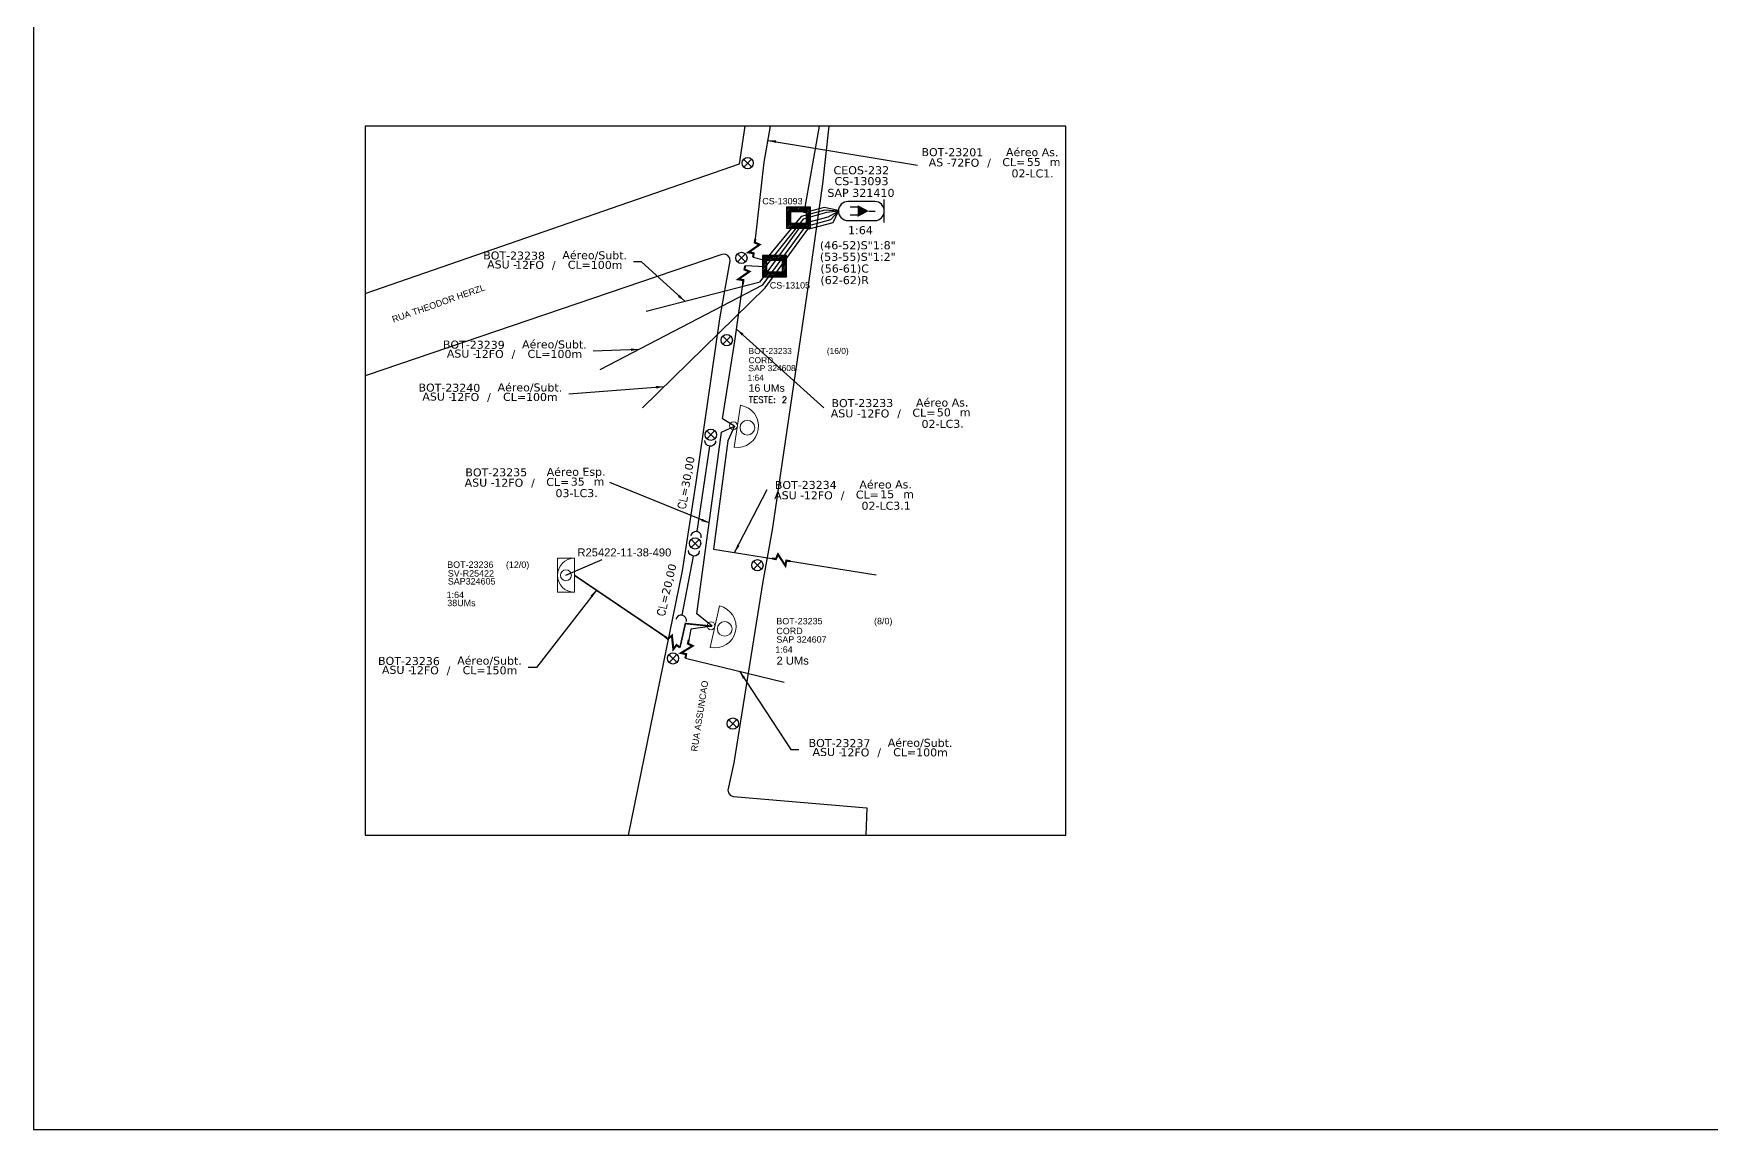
# Model space of a CAD drawing. Extents: x -89 to 749, y 705 to 1299.
# Drawn here: x -89.3 to 330, y 705 to 978.7 of the extents above; entities that cross this region are included whole.
import ezdxf
from ezdxf.enums import TextEntityAlignment as Align

# ---------------------------------------------------------------- set-up
doc = ezdxf.new("R2010")
doc.units = 0
for name, color, linetype in [('10.1-Caixas Subterrâneas', 5, 'Continuous'), ('20.4-CEOS', 1, 'Continuous'), ('CAP a instalar', 1, 'Continuous'), ('label_cabos', 7, 'Continuous'), ('Legenda', 1, 'Continuous'), ('locais', 7, 'Continuous'), ('QUADRA', 7, 'Continuous'), ('Subida Lateral', 5, 'Continuous')]:
    doc.layers.add(name, color=color, linetype=linetype)
for name, color, linetype, lineweight in [("20.0-LEGENDA DOS CDO'S", 1, 'Continuous', 0), ('20.1-CDO_INTERIOR', 1, 'Continuous', 0), ('20.2-CDO_POSTE', 1, 'Continuous', 5), ('20.6-CORDOALHA_SUPORTE', 7, 'Continuous', 25), ('CORDOALHA_SUPORTE', 7, 'Continuous', 25)]:
    doc.layers.add(name, color=color, linetype=linetype, lineweight=lineweight)
doc.layers.add('DROP DE CLIENTE', color=140, linetype='Continuous', plot=False)
doc.layers.add('EXTRA', color=50, linetype='Continuous', plot=False)
doc.styles.add('ARIAL', font='arial.ttf')
doc.styles.add('DIGICADE', font='arial.ttf')
doc.styles.add('ROMANS', font='romans')
doc.styles.add('siredit', font='verdana.ttf')
doc.linetypes.add('FENCELINE1', pattern='A,0.25,-0.1,[133,ltypeshp.shx,S=0.1,R=0,X=-0.1,Y=0],-0.1,1', length=1.45)
doc.dimstyles.new('CC', dxfattribs={"dimtxt": 1, "dimasz": 2, "dimexe": 0.18, "dimexo": 0.0625, "dimgap": 0.09, "dimtad": 0, "dimdec": 0, "dimrnd": 1, "dimzin": 0, "dimdsep": 46, "dimtxsty": 'siredit', "dimblk": 'NONE', "dimcen": 0, "dimse1": 1, "dimse2": 1, "dimsd1": 1, "dimsd2": 1, "dimclrt": 7, "dimadec": 0, "dimazin": 0, "dimtfac": 1, "dimtdec": 0, "dimtofl": 0, "dimtmove": 0, "dimatfit": 3, "dimfxl": 0, "dimtolj": 1, "dimtzin": 0, "dimarcsym": 0})

# ---------------------------------------------------------------- blocks, each defined once
blk = doc.blocks.new('*U118')
at = {"layer": '20.4-CEOS', "color": 7, "style": 'siredit'}
for tag, p in [('FIBRAS_SPLITTER', (0, 0)), ('FIBRAS_TOP_C', (0, -4.13)), ('RESERVA_FINAIS', (0, -5.46))]:
    blk.add_attdef(tag, p, '', height=1.01, dxfattribs=at)
for tag, p, flags in [('ID_ATIVIDADE', (0, -6.77), 3), ('QTDE', (0, -9.4), 1), ('FATOR', (0, -8.09), 1), ('FID', (0, -10.71), 1)]:
    blk.add_attdef(tag, p, '', height=1.01, dxfattribs=dict(at, flags=flags))
blk = doc.blocks.new('*U119')
at = {"layer": '20.4-CEOS', "color": 7, "style": 'siredit'}
blk.add_attdef('FIBRAS_SPLITTER', (0, 0), '', height=1.01, dxfattribs=at)
for tag, p, flags in [('ID_ATIVIDADE', (0, -1.48), 3), ('FATOR', (0, -2.79), 3), ('QTDE', (0, -4.11), 1), ('FID', (0, -5.42), 1)]:
    blk.add_attdef(tag, p, '', height=1.01, dxfattribs=dict(at, flags=flags))
blk = doc.blocks.new('*X59')
at = {"color": 0, "linetype": 'Continuous'}
for p, q in [((-1.25, 0.34099), (-0.49099, 1.1)), ((-1.25, 0.517767), (-0.667767, 1.1)), ((-1.25, 0.694544), (-0.844544, 1.1)), ((-1.25, 0.87132), (-1.02132, 1.1)), ((-1.25, 1.048097), (-1.198097, 1.1)), ((-1.25, 0.164214), (-0.8035, 0.610714)), ((-1.25, -0.012563), (-0.8035, 0.433937)), ((-1.25, -0.18934), (-0.8035, 0.25716)), ((-1.25, -0.366117), (-0.8035, 0.080383)), ((-0.789214, 0.625), (-0.314214, 1.1)), ((-0.612437, 0.625), (-0.137437, 1.1)), ((-0.43566, 0.625), (0.03934, 1.1)), ((-0.258883, 0.625), (0.216117, 1.1)), ((-0.082107, 0.625), (0.392893, 1.1)), ((0.09467, 0.625), (0.56967, 1.1)), ((0.271447, 0.625), (0.746447, 1.1)), ((0.448223, 0.625), (0.923223, 1.1)), ((0.625, 0.625), (1.1, 1.1)), ((0.801777, 0.625), (1.25, 1.073223)), ((0.8035, 0.449947), (1.25, 0.896447)), ((0.8035, 0.27317), (1.25, 0.71967)), ((0.8035, 0.096393), (1.25, 0.542893)), ((0.8035, -0.080383), (1.25, 0.366117)), ((0.8035, -0.25716), (1.25, 0.18934)), ((0.8035, -0.433937), (1.25, 0.012563)), ((-1.25, -0.542893), (-0.8035, -0.096393)), ((-1.25, -0.71967), (-0.8035, -0.27317)), ((-1.25, -0.896447), (-0.8035, -0.449947)), ((-1.25, -1.073223), (-0.801777, -0.625)), ((-1.1, -1.1), (-0.625, -0.625)), ((-0.923223, -1.1), (-0.448223, -0.625)), ((-0.746447, -1.1), (-0.271447, -0.625)), ((-0.56967, -1.1), (-0.09467, -0.625)), ((-0.392893, -1.1), (0.082107, -0.625)), ((-0.216117, -1.1), (0.258883, -0.625)), ((-0.03934, -1.1), (0.43566, -0.625)), ((0.137437, -1.1), (0.612437, -0.625)), ((0.314214, -1.1), (0.789214, -0.625)), ((0.49099, -1.1), (1.25, -0.34099)), ((0.667767, -1.1), (1.25, -0.517767)), ((0.8035, -0.610714), (1.25, -0.164214)), ((0.844544, -1.1), (1.25, -0.694544)), ((1.02132, -1.1), (1.25, -0.87132)), ((1.198097, -1.1), (1.25, -1.048097))]:
    blk.add_line(p, q, dxfattribs=at)
blk = doc.blocks.new('MANHOLE_MQ')
at = {"color": 0, "linetype": 'Continuous'}
for p, q in [((0.00000623, 0.00000569), (-0.00000627, 0.00000569)), ((-0.00000627, 0.00000569), (-0.00000627, -0.00000531)), ((-0.00000404, 0.00000331), (0.00000399, 0.00000331)), ((-0.00000404, -0.00000294), (-0.00000404, 0.00000331)), ((0.00000399, 0.00000331), (0.00000399, -0.00000294)), ((0.00000623, -0.00000531), (0.00000623, 0.00000569)), ((-0.00000627, -0.00000531), (0.00000623, -0.00000531)), ((0.00000399, -0.00000294), (-0.00000404, -0.00000294)), ((0.00000399, -0.00000294), (0.00000399, -0.00000294))]:
    blk.add_line(p, q, dxfattribs=at)
at = {"color": 0, "linetype": 'Continuous', "xscale": 5e-06, "yscale": 5e-06, "zscale": 1e-05}
blk.add_blockref('*X59', (-0.00000002, 0.00000019), dxfattribs=at)
blk = doc.blocks.new('CDOE_CT_POST_DESENHO')
at = {"color": 0}
blk.add_line((2.14, 0.39), (-2.11, 0.39), dxfattribs=at)
for centre, radius in [((0.01, 1.4), 0.733), ((0.01, 0), 0.393)]:
    blk.add_circle(centre, radius, dxfattribs=at)
blk.add_arc((0.01, 0.39), 2.12, 0, 180, dxfattribs=at)
blk = doc.blocks.new('Inst CDOE-8 CAIXA DIST OPT CDOE 48F_8D C_SPL OPTAP')
at = {"layer": "20.0-LEGENDA DOS CDO'S", "color": 0}
for tag, p, style, flags in [('ID_ATIVIDADE', (0.12, 6.47), 'ARIAL', 3), ('FATOR', (7.92, 6.47), 'ARIAL', 1), ('QTDE', (0.23, -0.97), 'DIGICADE', 3)]:
    blk.add_attdef(tag, p, '', height=0.8, rotation=0.118, dxfattribs=dict(at, style=style, flags=flags))
at = {"layer": "20.0-LEGENDA DOS CDO'S", "color": 0, "style": 'ARIAL'}
for tag, p, height in [('CORDOALHA', (0.12, 4.02), 0.8), ('FID', (0.12, 5.25), 0.8), ('FIBRAS_UTILIZADAS', (2.38, 5.26), 0.8), ('1:XX', (-0.01, 1.7), 0.8), ('SAP', (0.12, 2.96), 0.8), ('UMS', (0.14, 0.22), 1)]:
    blk.add_attdef(tag, p, '', height=height, rotation=0.118, dxfattribs=at)
blk = doc.blocks.new('Inst CDOE-16 CAIXA DIST OPT CDOE 48F_16D C_SPL_2_1_8')
at = {"layer": "20.0-LEGENDA DOS CDO'S", "color": 0}
for tag, p, style, flags in [('ID_ATIVIDADE', (0.12, 6.47), 'ARIAL', 3), ('FATOR', (7.92, 6.47), 'ARIAL', 1), ('QTDE', (0.1, -1.17), 'DIGICADE', 3)]:
    blk.add_attdef(tag, p, '', height=0.8, rotation=0.118, dxfattribs=dict(at, style=style, flags=flags))
at = {"layer": "20.0-LEGENDA DOS CDO'S", "color": 0, "style": 'ARIAL'}
for tag, p, height in [('CORDOALHA', (0.12, 4.02), 0.8), ('FID', (0.12, 5.25), 0.8), ('1:XX', (-0.01, 1.7), 0.8), ('SAP', (0.12, 2.96), 0.8), ('UMS', (0.14, 0.22), 1)]:
    blk.add_attdef(tag, p, '', height=height, rotation=0.118, dxfattribs=at)
blk.add_attdef('FIBRAS_UTILIZADAS', text='', height=0.8, rotation=0.118, dxfattribs=at).set_placement((8.08, 5.26), align=Align.CENTER)
blk = doc.blocks.new('Teste  FTTH')
at = {"color": 0, "lineweight": 0, "style": 'ROMANS'}
for tag, p in [('TESTE', (-2.3, -0.29)), ('QTDE', (0.21, -0.29))]:
    blk.add_attdef(tag, p, '', height=0.48, dxfattribs=at)
for tag, p, flags in [('FID', (-2.23, -1.25), 1), ('FATOR', (-2.23, -2.03), 3), ('ID_ATIVIDADE', (-2.23, -2.72), 3)]:
    blk.add_attdef(tag, p, '', height=0.48, dxfattribs=dict(at, flags=flags))
blk = doc.blocks.new('Inst CORD BENZINAL 4.55MM 3F (sem recursos)')
at = {"layer": '20.6-CORDOALHA_SUPORTE', "color": 0, "lineweight": 0, "style": 'ROMANS'}
blk.add_attdef('LANCE', text='', height=1, dxfattribs=at).set_placement((-0.54, -2.21), align=Align.RIGHT)
at = {"layer": '20.6-CORDOALHA_SUPORTE', "color": 0, "style": 'siredit'}
blk.add_attdef('QTDE', (-0.54, -2.21), '', height=1, rotation=359.69, dxfattribs=at)
at = {"layer": '20.6-CORDOALHA_SUPORTE', "color": 0, "lineweight": 0, "style": 'ROMANS'}
for tag, p, flags in [('FATOR', (-5.2, -4.44), 3), ('ID_ATIVIDADE', (-5.2, -6.67), 3), ('FID', (-5.2, -8.9), 1)]:
    blk.add_attdef(tag, p, '', height=1, dxfattribs=dict(at, flags=flags))
blk = doc.blocks.new('LEGENDA DOS CABOS')
at = {"layer": 'EXTRA', "color": 0, "style": 'siredit'}
for tag, p in [('ID', (4.6, 0.97)), ('XX', (9.03, 0.97))]:
    blk.add_attdef(tag, text='', height=0.48, rotation=359.69, dxfattribs=at).set_placement(p, align=Align.MIDDLE_CENTER)
at = {"layer": 'Legenda', "color": 0, "style": 'siredit'}
for tag, p in [('TIPO_CABO', (1.31, 0)), ('CABO', (4.69, -0.05)), ('/', (6.81, -0.05)), ('METROS', (10.03, -0.05))]:
    blk.add_attdef(tag, text='', height=0.8, rotation=359.69, dxfattribs=at).set_placement(p, align=Align.MIDDLE_CENTER)
blk = doc.blocks.new('_None')
blk = doc.blocks.new('Inst CB AS CFOA-SM-AS-80-TS-72')
at = {"layer": 'label_cabos', "color": 0, "style": 'siredit'}
for tag, flags, p in [('ID_ATIVIDADE', 3, (1.31, 2.67)), ('FATOR', 1, (11.56, 2.55))]:
    blk.add_attdef(tag, text='', height=1, rotation=359.69, dxfattribs=dict(at, flags=flags)).set_placement(p, align=Align.MIDDLE_CENTER)
for tag, p in [('TIPO_CABO', (1.76, 0)), ('DESTINO_CABO', (3.13, 1.26)), ('CABO', (4.69, -0.05)), ('/', (7.71, -0.05)), ('LANCE', (10.81, 0)), ('TIPO_CABO', (13.11, 1.24)), ('UND', (15.96, 0)), ('FID', (13.15, -1.41))]:
    blk.add_attdef(tag, text='', height=1, rotation=359.69, dxfattribs=at).set_placement(p, align=Align.MIDDLE_CENTER)
blk.add_attdef('QTDE', (12.43, -0.47), '', height=1, rotation=359.69, dxfattribs=at)
blk = doc.blocks.new('Inst CB ESP CFOA-SM-ASU-120-S-12')
at = {"layer": 'label_cabos', "color": 0, "style": 'siredit'}
for tag, flags, p in [('ID_ATIVIDADE', 3, (1.31, 2.67)), ('FATOR', 1, (11.56, 2.55))]:
    blk.add_attdef(tag, text='', height=1, rotation=359.69, dxfattribs=dict(at, flags=flags)).set_placement(p, align=Align.MIDDLE_CENTER)
for tag, p in [('TIPO_CABO', (1.26, 0)), ('DESTINO_CABO', (3.13, 1.26)), ('CABO', (4.69, -0.05)), ('/', (7.71, -0.05)), ('LANCE', (10.81, 0)), ('TIPO_CABO', (13.11, 1.24)), ('UND', (15.96, 0)), ('FID', (13.15, -1.41))]:
    blk.add_attdef(tag, text='', height=1, rotation=359.69, dxfattribs=at).set_placement(p, align=Align.MIDDLE_CENTER)
blk.add_attdef('QTDE', (12.43, -0.47), '', height=1, rotation=359.69, dxfattribs=at)
blk = doc.blocks.new('Inst CB AS CFOA-SM-ASU-120-S-12')
at = {"layer": 'label_cabos', "color": 0, "style": 'siredit'}
for tag, flags, p in [('ID_ATIVIDADE', 3, (1.31, 2.67)), ('FATOR', 1, (11.56, 2.55))]:
    blk.add_attdef(tag, text='', height=1, rotation=359.69, dxfattribs=dict(at, flags=flags)).set_placement(p, align=Align.MIDDLE_CENTER)
for tag, p in [('TIPO_CABO', (1.26, 0)), ('DESTINO_CABO', (3.13, 1.26)), ('CABO', (4.69, -0.05)), ('/', (7.71, -0.05)), ('LANCE', (10.81, 0)), ('TIPO_CABO', (13.11, 1.24)), ('UND', (15.96, 0)), ('FID', (13.15, -1.41))]:
    blk.add_attdef(tag, text='', height=1, rotation=359.69, dxfattribs=at).set_placement(p, align=Align.MIDDLE_CENTER)
blk.add_attdef('QTDE', (12.43, -0.47), '', height=1, rotation=359.69, dxfattribs=at)

msp = doc.modelspace()

# ---------------------------------------------------------------- linework, layer by layer
msp.add_lwpolyline([(-89.32, 705.02), (749.25, 705.02), (749.25, 1299.02), (-89.32, 1299.02), (-89.32, 705.02)])
msp.add_lwpolyline([(168.62, 955.58), (-6.42, 955.58), (-6.42, 778.47), (168.62, 778.47)], close=True)
at = {"layer": '20.1-CDO_INTERIOR', "color": 1, "lineweight": 18}
msp.add_lwpolyline([(41.6, 839.14), (41.59, 847.64), (45.84, 847.64), (45.85, 839.14)], close=True, dxfattribs=at)
msp.add_circle((43.72, 843.39), 1.36, dxfattribs=at)
msp.add_arc((45.85, 843.39), 4.25, 90.0531, 270.0531, dxfattribs=at)
at = {"layer": '20.4-CEOS', "color": 7}
for p, q in [((120.89, 936.74), (114.2, 936.74)), ((114.2, 931.97), (120.89, 931.97))]:
    msp.add_line(p, q, dxfattribs=at)
for points in [[(116.76, 935.3), (114.73, 935.3)], [(123.27, 931.48), (123.27, 937.23)], [(116.76, 933.31), (114.73, 933.31)], [(119.39, 934.35), (121, 934.35)]]:
    msp.add_lwpolyline(points, dxfattribs=at)
msp.add_lwpolyline([(119.39, 934.35, 0, 2.94, 0), (116.63, 934.35, 2.94, 2.94, 0)], format="xyseb", dxfattribs=at)
for centre, start, end in [((114.2, 934.35), 90, 270), ((120.89, 934.35), 270, 90)]:
    msp.add_arc(centre, 2.38, start, end, dxfattribs=at)
at = {"layer": 'CAP a instalar', "color": 7, "linetype": 'FENCELINE1', "ltscale": 5}
msp.add_lwpolyline([(91.06, 927.43), (93.26, 946.55), (94.87, 955.58)], dxfattribs=at)
at = {"layer": 'CAP a instalar', "color": 7, "ltscale": 5}
for points in [[(103.26, 933.91), (107.05, 955.58)], [(111.82, 934.45), (108.28, 935.26), (103.26, 933.91)], [(63.74, 909.33), (92.25, 916.63), (102.91, 931.2)], [(103, 932.35), (93.49, 920.4), (88.5, 920.7)], [(102.53, 932.95), (93.46, 921.97), (90.48, 922.77)], [(111.82, 934.35), (108.42, 934.58), (102.53, 932.95)], [(102.91, 931.2), (109.28, 932.94), (111.82, 934.35)], [(111.82, 934.35), (108.82, 933.96), (103, 932.35)], [(103.54, 930.48), (109.91, 932.22), (111.82, 934.35)], [(104.15, 929.78), (110.53, 931.52), (111.82, 934.35)], [(52.31, 894.75), (92.89, 915.91), (103.54, 930.48)], [(62.87, 885.22), (93.5, 915.21), (104.15, 929.78)], [(82.6, 879.13), (85.87, 880.65), (82.83, 882.45), (85.96, 901.88), (87.92, 916.04)], [(85.87, 880.65), (84.14, 876.99), (80.63, 849.91), (95.21, 847.62)], [(80.24, 830.66), (76.41, 833.79), (82.6, 879.13)], [(99.85, 846.9), (121.25, 843.53)], [(80.24, 830.66), (74.94, 829.91), (74.42, 827.28)], [(73.56, 822.66), (98.24, 816.74)]]:
    msp.add_lwpolyline(points, dxfattribs=at)
at = {"layer": 'CAP a instalar', "color": 1, "ltscale": 5, "const_width": 0.4}
for points in [[(68.42, 828.12), (45.85, 843.39)], [(72.21, 825.35), (73.57, 831.35), (80.24, 830.66)]]:
    msp.add_lwpolyline(points, dxfattribs=at)
at = {"layer": 'CORDOALHA_SUPORTE'}
for points in [[(81.12, 876.93, -1), (78.45, 877.02)], [(77.52, 852.71, 1), (74.91, 853.27)], [(77.05, 849.46, -1), (74.38, 849.55)], [(73.82, 831.83, 1), (71.21, 832.39)]]:
    msp.add_lwpolyline(points, format="xyb", dxfattribs=at)
for points in [[(76.49, 854.3), (79.64, 875.65)], [(72.78, 833.42), (75.57, 848.18)]]:
    msp.add_lwpolyline(points, dxfattribs=at)
at = {"layer": 'DROP DE CLIENTE'}
msp.add_lwpolyline([(43.72, 843.39), (52.73, 847.36)], dxfattribs=at)
at = {"layer": 'locais', "color": 10}
for points in [[(90.13, 945.32), (88.12, 947.3)], [(90.12, 947.32), (88.14, 945.31)], [(88.57, 921.66), (86.56, 923.64)], [(88.56, 923.65), (86.58, 921.65)], [(84.92, 901.12), (82.91, 903.09)], [(84.9, 903.11), (82.92, 901.1)], [(80.92, 877.52), (78.91, 879.49)], [(80.91, 879.51), (78.93, 877.5)], [(76.99, 850.36), (74.98, 852.34)], [(76.97, 852.35), (75, 850.35)], [(92.57, 844.92), (90.56, 846.9)], [(92.55, 846.91), (90.58, 844.9)], [(71.47, 821.66), (69.47, 823.63)], [(71.46, 823.65), (69.48, 821.64)], [(86.43, 805.36), (84.43, 807.34)], [(86.42, 807.35), (84.44, 805.34)]]:
    msp.add_lwpolyline(points, dxfattribs=at)
for centre in [(89.13, 946.31), (87.57, 922.65), (83.91, 902.11), (79.92, 878.5), (75.98, 851.35), (91.56, 845.91), (70.47, 822.65), (85.43, 806.35)]:
    msp.add_circle(centre, 1.41, dxfattribs=at)
at = {"layer": 'QUADRA', "color": 4}
for points in [[(-6.42, 913.72), (87.09, 946.1), (88.5, 955.58)], [(109.45, 955.58), (107.87, 941.17), (104.73, 919.29), (95.28, 854.71), (92.88, 841.84), (85.71, 796.53), (84.19, 789.77), (84.33, 789.03), (84.84, 788.44), (85.6, 788.18), (118.93, 785.29), (118.63, 778.47)], [(109.45, 955.58), (107.87, 941.17), (104.73, 919.29), (95.28, 854.71), (92.88, 841.84), (85.71, 796.53), (84.19, 789.77), (84.33, 789.03), (84.84, 788.44), (85.6, 788.18), (118.93, 785.29), (118.63, 778.47)], [(59.34, 778.47), (72.81, 844.51), (76.26, 866.54), (82.14, 907.45), (84.76, 921.89), (84.67, 922.62), (84.21, 923.23), (83.47, 923.55), (82.68, 923.48), (-5.94, 893.39), (-6.42, 893.22)], [(59.34, 778.47), (72.81, 844.51), (76.26, 866.54), (82.14, 907.45), (84.76, 921.89), (84.67, 922.62), (84.21, 923.23), (83.47, 923.55), (82.68, 923.48), (-5.94, 893.39), (-6.42, 893.22)]]:
    msp.add_lwpolyline(points, dxfattribs=at)
at = {"layer": 'Subida Lateral', "color": 5, "const_width": 0.521}
for points in [[(90.48, 922.77), (90.62, 923.82), (89.32, 924.02), (92.11, 925.97), (90.9, 926.48), (91.06, 927.43)], [(87.92, 916.04), (88.06, 917.1), (86.77, 917.29), (89.56, 919.24), (88.34, 919.75), (88.5, 920.7)], [(99.85, 846.9), (98.8, 847.06), (98.56, 845.78), (96.7, 848.62), (96.16, 847.42), (95.21, 847.62)], [(72.21, 825.35), (71.36, 825.98), (70.56, 824.94), (70.2, 828.33), (69.17, 827.51), (68.42, 828.12)], [(73.56, 822.66), (73.76, 823.7), (72.48, 823.98), (75.38, 825.76), (74.2, 826.34), (74.42, 827.28)]]:
    msp.add_lwpolyline(points, dxfattribs=at)

# ---------------------------------------------------------------- block references
at = {"layer": '10.1-Caixas Subterrâneas', "color": 30, "xscale": 479681.3314667372, "yscale": 479681.3314667373, "zscale": 479681.3314667373, "rotation": 180.0000000000625}
for p in [(101.85, 932.79), (95.83, 920.68)]:
    msp.add_blockref('MANHOLE_MQ', p, dxfattribs=at)
at = {"layer": "20.0-LEGENDA DOS CDO'S", "color": 7, "lineweight": 0}
ref = msp.add_blockref('Inst CDOE-16 CAIXA DIST OPT CDOE 48F_16D C_SPL_2_1_8', (89.12, 888.8), dxfattribs=dict(at, xscale=1.875000000000867, yscale=1.875000000000867, zscale=1.875000000000867))
ref.add_attrib('FID', 'BOT-23233', (89.34, 898.64), dxfattribs={"color": 0, "height": 1.5, "rotation": 0.118, "style": 'ARIAL'})
ref.add_attrib('CORDOALHA', 'CORD', (89.35, 896.35), dxfattribs={"color": 0, "height": 1.5, "rotation": 0.118, "style": 'ARIAL'})
ref.add_attrib('SAP', 'SAP 324608', (89.35, 894.36), dxfattribs={"color": 0, "height": 1.5, "rotation": 0.118, "style": 'ARIAL'})
ref.add_attrib('1:XX', '1:64', (89.1, 891.99), dxfattribs={"color": 0, "height": 1.5, "rotation": 0.118, "style": 'ARIAL'})
ref.add_attrib('UMS', '16 UMs', (89.38, 889.21), dxfattribs={"color": 0, "height": 1.875, "rotation": 0.118, "style": 'ARIAL'})
ref.add_attrib('FIBRAS_UTILIZADAS', '(16/0)', dxfattribs={"color": 0, "height": 1.5, "rotation": 0.118, "style": 'ARIAL'}).set_placement((114.39, 898.67), align=Align.RIGHT)
at = {"layer": "20.0-LEGENDA DOS CDO'S", "color": 7, "lineweight": 0, "xscale": 3.282187500000846, "yscale": 3.282187500000846, "zscale": 3.282187500000846, "rotation": 0.00407856210076417}
msp.add_blockref('Teste  FTTH', (96.95, 887.4), dxfattribs=at).add_auto_attribs({'TESTE': 'TESTE:', 'QTDE': '2'})
at = {"layer": "20.0-LEGENDA DOS CDO'S", "color": 5, "lineweight": 0}
ref = msp.add_blockref('Inst CDOE-8 CAIXA DIST OPT CDOE 48F_8D C_SPL OPTAP', (96.06, 820.64), dxfattribs=dict(at, xscale=2, yscale=2, zscale=2))
ref.add_attrib('FID', 'BOT-23235', (96.29, 831.13), dxfattribs={"color": 0, "height": 1.6, "rotation": 0.118, "style": 'ARIAL'})
ref.add_attrib('CORDOALHA', 'CORD', (96.3, 828.68), dxfattribs={"color": 0, "height": 1.6, "rotation": 0.118, "style": 'ARIAL'})
ref.add_attrib('SAP', 'SAP 324607', (96.3, 826.56), dxfattribs={"color": 0, "height": 1.6, "rotation": 0.118, "style": 'ARIAL'})
ref.add_attrib('1:XX', '1:64', (96.03, 824.04), dxfattribs={"color": 0, "height": 1.6, "rotation": 0.118, "style": 'ARIAL'})
ref.add_attrib('UMS', '2 UMs', (96.34, 821.07), dxfattribs={"color": 0, "height": 2, "rotation": 0.118, "style": 'ARIAL'})
ref.add_attrib('FIBRAS_UTILIZADAS', '(8/0)', dxfattribs={"color": 0, "height": 1.6, "rotation": 0.118, "style": 'ARIAL'}).set_placement((123.01, 831.16), align=Align.CENTER)
at = {"layer": '20.2-CDO_POSTE', "color": 7, "xscale": 2.500000000000052, "yscale": 2.500000000000052, "zscale": 2.500000000000052, "rotation": 261.556021017656}
msp.add_blockref('CDOE_CT_POST_DESENHO', (85.59, 880.77), dxfattribs=at)
at = {"layer": '20.2-CDO_POSTE', "color": 5, "xscale": 2.500000000000052, "yscale": 2.500000000000052, "zscale": 2.500000000000052, "rotation": 257.239881266849}
msp.add_blockref('CDOE_CT_POST_DESENHO', (79.98, 830.81), dxfattribs=at)
at = {"layer": '20.4-CEOS', "color": 0, "lineweight": 0}
ref = msp.add_blockref('*U118', (127.28, 924.8), dxfattribs=dict(at, xscale=-2, yscale=2, zscale=2))
ref.add_attrib('FIBRAS_SPLITTER', '(46-52)S"1:8"', (107.17, 924.8), dxfattribs={"color": 7, "height": 2.0194, "style": 'siredit'})
ref.add_attrib('FIBRAS_TOP_C', '(56-61)C', (107.3, 918.98), dxfattribs={"color": 7, "height": 2.019, "style": 'siredit'})
ref.add_attrib('RESERVA_FINAIS', '(62-62)R', (107.3, 916.09), dxfattribs={"color": 7, "height": 2.019, "style": 'siredit'})
ref = msp.add_blockref('*U119', (127.28, 921.91), dxfattribs=dict(at, xscale=-2, yscale=2, zscale=2))
ref.add_attrib('FIBRAS_SPLITTER', '(53-55)S"1:2"', (107.17, 921.91), dxfattribs={"color": 7, "height": 2.0194, "style": 'siredit'})
at = {"layer": '20.6-CORDOALHA_SUPORTE', "color": 0, "lineweight": 0, "xscale": 2, "yscale": 2, "zscale": 2}
for p, rotation, values in [((70.33, 866.98), 80.01232956056134, {'QTDE': '30,00', 'LANCE': 'CL='}), ((65.5, 840.41), 77.02285292510277, {'QTDE': '20,00', 'LANCE': 'CL='})]:
    msp.add_blockref('Inst CORD BENZINAL 4.55MM 3F (sem recursos)', p, dxfattribs=dict(at, rotation=rotation)).add_auto_attribs(values)
at = {"layer": 'label_cabos'}
ref = msp.add_blockref('Inst CB AS CFOA-SM-AS-80-TS-72', (134.02, 946.5), dxfattribs=dict(at, xscale=2, yscale=2, zscale=2, rotation=0.1315642866257035))
ref.add_attrib('DESTINO_CABO', 'BOT-23201', dxfattribs={"color": 0, "height": 2, "rotation": 359.8216, "style": 'siredit'}).set_placement((140.28, 949.04), align=Align.MIDDLE_CENTER)
ref.add_attrib('TIPO_CABO', 'Aéreo As.', dxfattribs={"color": 0, "height": 2, "rotation": 359.8216, "style": 'siredit'}).set_placement((160.23, 949.05), align=Align.MIDDLE_CENTER)
ref.add_attrib('CABO', '72FO', dxfattribs={"color": 0, "height": 2, "rotation": 359.8216, "style": 'siredit'}).set_placement((143.4, 946.42), align=Align.MIDDLE_CENTER)
ref.add_attrib('/', '/', dxfattribs={"color": 0, "height": 2, "rotation": 359.8216, "style": 'siredit'}).set_placement((149.45, 946.44), align=Align.MIDDLE_CENTER)
ref.add_attrib('TIPO_CABO', 'AS - ', dxfattribs={"color": 0, "height": 2, "rotation": 359.8216, "style": 'siredit'}).set_placement((137.55, 946.5), align=Align.MIDDLE_CENTER)
ref.add_attrib('FID', '02-LC1.', dxfattribs={"color": 0, "height": 2, "rotation": 359.8216, "style": 'siredit'}).set_placement((160.33, 943.74), align=Align.MIDDLE_CENTER)
ref.add_attrib('LANCE', 'CL=', dxfattribs={"color": 0, "height": 2, "rotation": 359.8216, "style": 'siredit'}).set_placement((155.64, 946.56), align=Align.MIDDLE_CENTER)
ref.add_attrib('QTDE', '55', (158.88, 945.61), dxfattribs={"color": 0, "height": 2, "rotation": 359.8216, "style": 'siredit'})
ref.add_attrib('UND', 'm', dxfattribs={"color": 0, "height": 2, "rotation": 359.8216, "style": 'siredit'}).set_placement((165.95, 946.58), align=Align.MIDDLE_CENTER)
at = {"layer": 'label_cabos', "color": 0, "lineweight": 0}
ref = msp.add_blockref('LEGENDA DOS CABOS', (22.29, 919.97), dxfattribs=dict(at, xscale=2, yscale=2, zscale=2))
ref.add_attrib('ID', 'BOT-23238', dxfattribs={"color": 0, "height": 2, "rotation": 359.69, "style": 'siredit'}).set_placement((30.77, 923.23), align=Align.MIDDLE_CENTER)
ref.add_attrib('CABO', '12FO', dxfattribs={"color": 0, "height": 2, "rotation": 359.69, "style": 'siredit'}).set_placement((34.62, 920.91), align=Align.MIDDLE_CENTER)
ref.add_attrib('METROS', 'CL=100m', dxfattribs={"color": 0, "height": 2, "rotation": 359.69, "style": 'siredit'}).set_placement((51.01, 920.91), align=Align.MIDDLE_CENTER)
ref.add_attrib('XX', 'Aéreo/Subt.', dxfattribs={"color": 0, "height": 2, "rotation": 359.69, "style": 'siredit'}).set_placement((50.9, 923.31), align=Align.MIDDLE_CENTER)
ref.add_attrib('/', '/', dxfattribs={"color": 0, "height": 2, "rotation": 359.69, "style": 'siredit'}).set_placement((40.67, 920.91), align=Align.MIDDLE_CENTER)
ref.add_attrib('TIPO_CABO', 'ASU -', dxfattribs={"color": 0, "height": 2, "rotation": 359.69, "style": 'siredit'}).set_placement((27.77, 921.01), align=Align.MIDDLE_CENTER)
ref = msp.add_blockref('LEGENDA DOS CABOS', (12.22, 897.71), dxfattribs=dict(at, xscale=2, yscale=2, zscale=2))
ref.add_attrib('ID', 'BOT-23239', dxfattribs={"color": 0, "height": 2, "rotation": 359.69, "style": 'siredit'}).set_placement((20.7, 900.97), align=Align.MIDDLE_CENTER)
ref.add_attrib('CABO', '12FO', dxfattribs={"color": 0, "height": 2, "rotation": 359.69, "style": 'siredit'}).set_placement((24.55, 898.66), align=Align.MIDDLE_CENTER)
ref.add_attrib('METROS', 'CL=100m', dxfattribs={"color": 0, "height": 2, "rotation": 359.69, "style": 'siredit'}).set_placement((40.94, 898.66), align=Align.MIDDLE_CENTER)
ref.add_attrib('XX', 'Aéreo/Subt.', dxfattribs={"color": 0, "height": 2, "rotation": 359.69, "style": 'siredit'}).set_placement((40.83, 901.05), align=Align.MIDDLE_CENTER)
ref.add_attrib('/', '/', dxfattribs={"color": 0, "height": 2, "rotation": 359.69, "style": 'siredit'}).set_placement((30.6, 898.66), align=Align.MIDDLE_CENTER)
ref.add_attrib('TIPO_CABO', 'ASU -', dxfattribs={"color": 0, "height": 2, "rotation": 359.69, "style": 'siredit'}).set_placement((17.7, 898.75), align=Align.MIDDLE_CENTER)
ref = msp.add_blockref('LEGENDA DOS CABOS', (6.11, 886.97), dxfattribs=dict(at, xscale=2, yscale=2, zscale=2))
ref.add_attrib('ID', 'BOT-23240', dxfattribs={"color": 0, "height": 2, "rotation": 359.69, "style": 'siredit'}).set_placement((14.59, 890.23), align=Align.MIDDLE_CENTER)
ref.add_attrib('CABO', '12FO', dxfattribs={"color": 0, "height": 2, "rotation": 359.69, "style": 'siredit'}).set_placement((18.44, 887.92), align=Align.MIDDLE_CENTER)
ref.add_attrib('METROS', 'CL=100m', dxfattribs={"color": 0, "height": 2, "rotation": 359.69, "style": 'siredit'}).set_placement((34.83, 887.92), align=Align.MIDDLE_CENTER)
ref.add_attrib('XX', 'Aéreo/Subt.', dxfattribs={"color": 0, "height": 2, "rotation": 359.69, "style": 'siredit'}).set_placement((34.72, 890.31), align=Align.MIDDLE_CENTER)
ref.add_attrib('/', '/', dxfattribs={"color": 0, "height": 2, "rotation": 359.69, "style": 'siredit'}).set_placement((24.49, 887.92), align=Align.MIDDLE_CENTER)
ref.add_attrib('TIPO_CABO', 'ASU -', dxfattribs={"color": 0, "height": 2, "rotation": 359.69, "style": 'siredit'}).set_placement((11.59, 888.01), align=Align.MIDDLE_CENTER)
at = {"layer": 'label_cabos'}
ref = msp.add_blockref('Inst CB AS CFOA-SM-ASU-120-S-12', (111.55, 883.82), dxfattribs=dict(at, xscale=2, yscale=2, zscale=2, rotation=0.4634636983126845))
ref.add_attrib('DESTINO_CABO', 'BOT-23233', dxfattribs={"color": 0, "height": 2, "rotation": 0.1535, "style": 'siredit'}).set_placement((117.79, 886.4), align=Align.MIDDLE_CENTER)
ref.add_attrib('TIPO_CABO', 'Aéreo As.', dxfattribs={"color": 0, "height": 2, "rotation": 0.1535, "style": 'siredit'}).set_placement((137.74, 886.52), align=Align.MIDDLE_CENTER)
ref.add_attrib('CABO', '12FO', dxfattribs={"color": 0, "height": 2, "rotation": 0.1535, "style": 'siredit'}).set_placement((120.92, 883.79), align=Align.MIDDLE_CENTER)
ref.add_attrib('/', '/', dxfattribs={"color": 0, "height": 2, "rotation": 0.1535, "style": 'siredit'}).set_placement((126.97, 883.84), align=Align.MIDDLE_CENTER)
ref.add_attrib('TIPO_CABO', 'ASU - ', dxfattribs={"color": 0, "height": 2, "rotation": 0.1535, "style": 'siredit'}).set_placement((114.07, 883.83), align=Align.MIDDLE_CENTER)
ref.add_attrib('FID', '02-LC3.', dxfattribs={"color": 0, "height": 2, "rotation": 0.1535, "style": 'siredit'}).set_placement((137.86, 881.21), align=Align.MIDDLE_CENTER)
ref.add_attrib('LANCE', 'CL=', dxfattribs={"color": 0, "height": 2, "rotation": 0.1535, "style": 'siredit'}).set_placement((133.16, 884), align=Align.MIDDLE_CENTER)
ref.add_attrib('QTDE', '50', (136.41, 883.07), dxfattribs={"color": 0, "height": 2, "rotation": 0.1535, "style": 'siredit'})
ref.add_attrib('UND', 'm', dxfattribs={"color": 0, "height": 2, "rotation": 0.1535, "style": 'siredit'}).set_placement((143.47, 884.08), align=Align.MIDDLE_CENTER)
ref = msp.add_blockref('Inst CB ESP CFOA-SM-ASU-120-S-12', (20.06, 866.53), dxfattribs=dict(at, xscale=2, yscale=2, zscale=2, rotation=0.463463698312673))
ref.add_attrib('DESTINO_CABO', 'BOT-23235', dxfattribs={"color": 0, "height": 2, "rotation": 0.1535, "style": 'siredit'}).set_placement((26.31, 869.1), align=Align.MIDDLE_CENTER)
ref.add_attrib('TIPO_CABO', 'Aéreo Esp.', dxfattribs={"color": 0, "height": 2, "rotation": 0.1535, "style": 'siredit'}).set_placement((46.26, 869.23), align=Align.MIDDLE_CENTER)
ref.add_attrib('CABO', '12FO', dxfattribs={"color": 0, "height": 2, "rotation": 0.1535, "style": 'siredit'}).set_placement((29.44, 866.5), align=Align.MIDDLE_CENTER)
ref.add_attrib('/', '/', dxfattribs={"color": 0, "height": 2, "rotation": 0.1535, "style": 'siredit'}).set_placement((35.49, 866.55), align=Align.MIDDLE_CENTER)
ref.add_attrib('TIPO_CABO', 'ASU - ', dxfattribs={"color": 0, "height": 2, "rotation": 0.1535, "style": 'siredit'}).set_placement((22.59, 866.54), align=Align.MIDDLE_CENTER)
ref.add_attrib('FID', '03-LC3.', dxfattribs={"color": 0, "height": 2, "rotation": 0.1535, "style": 'siredit'}).set_placement((46.38, 863.91), align=Align.MIDDLE_CENTER)
ref.add_attrib('LANCE', 'CL=', dxfattribs={"color": 0, "height": 2, "rotation": 0.1535, "style": 'siredit'}).set_placement((41.68, 866.7), align=Align.MIDDLE_CENTER)
ref.add_attrib('QTDE', '35', (44.93, 865.78), dxfattribs={"color": 0, "height": 2, "rotation": 0.1535, "style": 'siredit'})
ref.add_attrib('UND', 'm', dxfattribs={"color": 0, "height": 2, "rotation": 0.1535, "style": 'siredit'}).set_placement((51.99, 866.79), align=Align.MIDDLE_CENTER)
ref = msp.add_blockref('Inst CB AS CFOA-SM-ASU-120-S-12', (97.41, 863.37), dxfattribs=dict(at, xscale=2, yscale=2, zscale=2, rotation=0.463463698312673))
ref.add_attrib('DESTINO_CABO', 'BOT-23234', dxfattribs={"color": 0, "height": 2, "rotation": 0.1535, "style": 'siredit'}).set_placement((103.65, 865.95), align=Align.MIDDLE_CENTER)
ref.add_attrib('TIPO_CABO', 'Aéreo As.', dxfattribs={"color": 0, "height": 2, "rotation": 0.1535, "style": 'siredit'}).set_placement((123.6, 866.07), align=Align.MIDDLE_CENTER)
ref.add_attrib('CABO', '12FO', dxfattribs={"color": 0, "height": 2, "rotation": 0.1535, "style": 'siredit'}).set_placement((106.78, 863.35), align=Align.MIDDLE_CENTER)
ref.add_attrib('/', '/', dxfattribs={"color": 0, "height": 2, "rotation": 0.1535, "style": 'siredit'}).set_placement((112.84, 863.39), align=Align.MIDDLE_CENTER)
ref.add_attrib('TIPO_CABO', 'ASU - ', dxfattribs={"color": 0, "height": 2, "rotation": 0.1535, "style": 'siredit'}).set_placement((99.93, 863.38), align=Align.MIDDLE_CENTER)
ref.add_attrib('FID', '02-LC3.1', dxfattribs={"color": 0, "height": 2, "rotation": 0.1535, "style": 'siredit'}).set_placement((123.73, 860.76), align=Align.MIDDLE_CENTER)
ref.add_attrib('LANCE', 'CL=', dxfattribs={"color": 0, "height": 2, "rotation": 0.1535, "style": 'siredit'}).set_placement((119.03, 863.55), align=Align.MIDDLE_CENTER)
ref.add_attrib('QTDE', '15', (122.27, 862.63), dxfattribs={"color": 0, "height": 2, "rotation": 0.1535, "style": 'siredit'})
ref.add_attrib('UND', 'm', dxfattribs={"color": 0, "height": 2, "rotation": 0.1535, "style": 'siredit'}).set_placement((129.33, 863.63), align=Align.MIDDLE_CENTER)
at = {"layer": 'label_cabos', "color": 0, "lineweight": 0}
ref = msp.add_blockref('LEGENDA DOS CABOS', (-3.99, 818.73), dxfattribs=dict(at, xscale=2, yscale=2, zscale=2))
ref.add_attrib('ID', 'BOT-23236', dxfattribs={"color": 0, "height": 2, "rotation": 359.69, "style": 'siredit'}).set_placement((4.49, 821.99), align=Align.MIDDLE_CENTER)
ref.add_attrib('CABO', '12FO', dxfattribs={"color": 0, "height": 2, "rotation": 359.69, "style": 'siredit'}).set_placement((8.34, 819.68), align=Align.MIDDLE_CENTER)
ref.add_attrib('METROS', 'CL=150m', dxfattribs={"color": 0, "height": 2, "rotation": 359.69, "style": 'siredit'}).set_placement((24.73, 819.68), align=Align.MIDDLE_CENTER)
ref.add_attrib('XX', 'Aéreo/Subt.', dxfattribs={"color": 0, "height": 2, "rotation": 359.69, "style": 'siredit'}).set_placement((24.62, 822.08), align=Align.MIDDLE_CENTER)
ref.add_attrib('/', '/', dxfattribs={"color": 0, "height": 2, "rotation": 359.69, "style": 'siredit'}).set_placement((14.39, 819.68), align=Align.MIDDLE_CENTER)
ref.add_attrib('TIPO_CABO', 'ASU -', dxfattribs={"color": 0, "height": 2, "rotation": 359.69, "style": 'siredit'}).set_placement((1.49, 819.78), align=Align.MIDDLE_CENTER)
ref = msp.add_blockref('LEGENDA DOS CABOS', (103.6, 798.23), dxfattribs=dict(at, xscale=2, yscale=2, zscale=2))
ref.add_attrib('ID', 'BOT-23237', dxfattribs={"color": 0, "height": 2, "rotation": 359.69, "style": 'siredit'}).set_placement((112.08, 801.49), align=Align.MIDDLE_CENTER)
ref.add_attrib('CABO', '12FO', dxfattribs={"color": 0, "height": 2, "rotation": 359.69, "style": 'siredit'}).set_placement((115.93, 799.18), align=Align.MIDDLE_CENTER)
ref.add_attrib('METROS', 'CL=100m', dxfattribs={"color": 0, "height": 2, "rotation": 359.69, "style": 'siredit'}).set_placement((132.32, 799.18), align=Align.MIDDLE_CENTER)
ref.add_attrib('XX', 'Aéreo/Subt.', dxfattribs={"color": 0, "height": 2, "rotation": 359.69, "style": 'siredit'}).set_placement((132.22, 801.57), align=Align.MIDDLE_CENTER)
ref.add_attrib('/', '/', dxfattribs={"color": 0, "height": 2, "rotation": 359.69, "style": 'siredit'}).set_placement((121.99, 799.18), align=Align.MIDDLE_CENTER)
ref.add_attrib('TIPO_CABO', 'ASU -', dxfattribs={"color": 0, "height": 2, "rotation": 359.69, "style": 'siredit'}).set_placement((109.08, 799.27), align=Align.MIDDLE_CENTER)

# ---------------------------------------------------------------- texts
at = {"style": 'ARIAL'}
msp.add_attdef('R25422-11-38-490', text='(XX/YY)', height=2, rotation=359.9671, dxfattribs=at).set_placement((58.32, 848.11), align=Align.CENTER)
at = {"layer": '10.1-Caixas Subterrâneas', "color": 30, "style": 'ARIAL'}
for s, p in [('CS-13093', (92.78, 936.02)), ('CS-13105', (94.65, 915))]:
    msp.add_text(s, height=1.6, dxfattribs=at).set_placement(p)
at = {"layer": "20.0-LEGENDA DOS CDO'S", "color": 1, "style": 'ARIAL'}
for s, p in [('BOT-23236', (14.05, 845.25)), ('  SV-R25422', (12.95, 843.07)), ('  1:64', (12.66, 837.71)), ('  SAP324605', (12.95, 841.09)), ('38UMs', (14.06, 835.68))]:
    msp.add_text(s, height=1.6, rotation=359.9724, dxfattribs=at).set_placement(p)
msp.add_text('          (12/0)', height=1.6, rotation=359.9724, dxfattribs=at).set_placement((28.53, 845.24), align=Align.CENTER)
at = {"layer": '20.4-CEOS', "color": 7, "style": 'siredit'}
for s, p in [('CEOS-232', (117.53, 945.54)), ('SAP 321410', (117.44, 939.9)), ('CS-13093', (117.58, 942.83)), ('1:64', (117.31, 930.58))]:
    msp.add_text(s, height=2.019, dxfattribs=at).set_placement(p, align=Align.TOP_CENTER)
at = {"layer": 'QUADRA', "color": 5, "char_height": 1.6, "attachment_point": 1, "style": 'DIGICADE'}
for s, insert, width, rotation in [('\\fArial|b0|i0|c0|p34;\\W1.0000000000;\\T1.0000000000;\\o\\lRUA THEODOR HERZL', (0.08, 907.97), 24.9102, 19.4707), ('\\fArial|b0|i0|c0|p34;\\W1.0000000000;\\T1.0000000000;\\o\\lRUA ASSUNCAO', (74.96, 799.54), 18.3302, 81.156)]:
    msp.add_mtext(s, dxfattribs=dict(at, insert=insert, width=width, rotation=rotation))

# ---------------------------------------------------------------- leaders
at = {"layer": 'label_cabos'}
for points in [[(94.23, 951.99), (131.55, 945.79)], [(73.42, 911.81), (62.6, 921.63), (60.6, 921.63)], [(86.37, 904.84), (108.15, 885.24)], [(61.96, 899.78), (50.53, 899.38)], [(68.26, 890.49), (44.42, 888.64)], [(79.5, 856.46), (54.66, 866.6)], [(85.88, 849.08), (94.01, 864.79)], [(51.32, 839.69), (36.32, 820.4), (34.32, 820.4)], [(87.11, 819.41), (99.9, 799.9), (101.9, 799.9)]]:
    msp.add_leader(points, dimstyle='CC', override={"dimgap": 0.09, "dimtad": 0}, dxfattribs=at)

doc.saveas('drawing.dxf')
